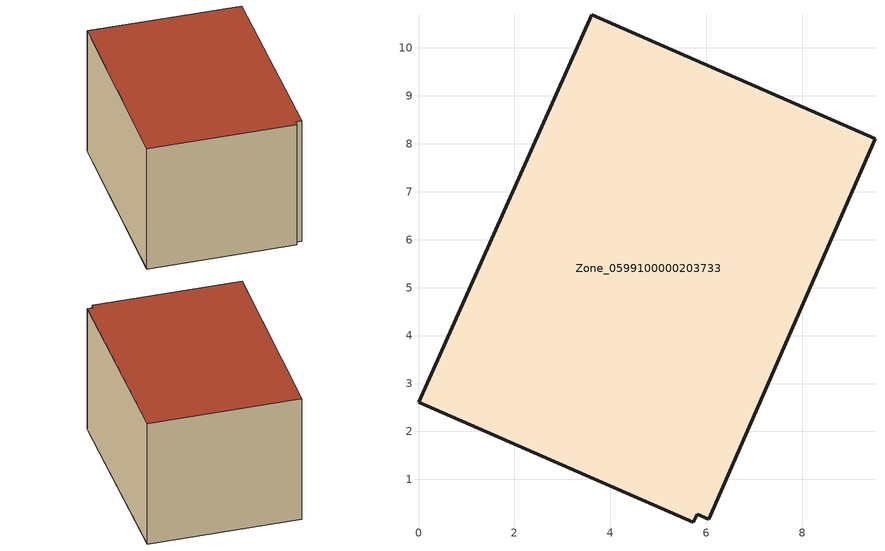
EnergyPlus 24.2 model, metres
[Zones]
Zone_0599100000203733
 floor ground (C_G): 3.61,10.69 9.52,8.1 6.06,0.17 5.81,0.28 5.73,0.11 0,2.61 z0
 wall outside (C_F): 3.61,10.69 0,2.61 5.73,0.11 5.81,0.28 6.06,0.17 9.52,8.1 3.61,10.69 z0:5.8
 roof outside (C_R): 9.52,8.1 3.61,10.69 0,2.61 5.73,0.11 5.81,0.28 6.06,0.17 z5.8
[BUILDING]
Pand.0599100000203733: North Axis=0; Terrain=City; Loads Convergence Tolerance Value=0.04; Temperature Convergence Tolerance Value=0.4; Solar Distribution=FullExterior; Maximum Number of Warmup Days=25; Minimum Number of Warmup Days=1
[Site:Location]
Rotterdam.The.Hague.AP_ZH_NLD Design_Conditions: Latitude=51.96; Longitude=4.45; Time Zone=1; Elevation=-4.5
[SITE:GROUNDTEMPERATURE:BUILDINGSURFACE]
18, 18, 18, 18, 18, 18, 18, 18, 18, 18, 18, 18
[MATERIAL] Thermal Absorptance=0.9; Solar Absorptance=0.7; Visible Absorptance=0.7
Name | Roughness | Thickness | Conductivity | Density | Specific Heat
G.TC.1946-1964 | MediumSmooth | 0.15 | 1 | 540 | 1210
F.TC.1946-1964 | Rough | 0.3 | 0.857143 | 1920 | 840
R.TC.1946-1964 | MediumRough | 0.2 | 0.235294 | 1500 | 1000
[CONSTRUCTION]
C_G: G.TC.1946-1964
C_F: F.TC.1946-1964
C_R: R.TC.1946-1964
[ZONE]
Zone_0599100000203733: Type=1; Multiplier=1; Ceiling Height=Autocalculate; Volume=Autocalculate; Floor Area=autocalculate; Part of Total Floor Area=Yes
[ZONEINFILTRATION:DESIGNFLOWRATE]
Infil_Zone_0599100000203733: Zone or ZoneList or Space or SpaceList=Zone_0599100000203733; Schedule=AlwaysOn; Design Flow Rate Calculation Method=Flow/Area; Flow Rate per Floor Area=0.003; Constant Term Coefficient=1; Temperature Term Coefficient=0; Velocity Term Coefficient=0; Velocity Squared Term Coefficient=0
[HVACTEMPLATE:ZONE:IDEALLOADSAIRSYSTEM]
Zone_0599100000203733: Maximum Heating Supply Air Temperature=50; Minimum Cooling Supply Air Temperature=13; Maximum Heating Supply Air Humidity Ratio=0.0156; Minimum Cooling Supply Air Humidity Ratio=0.0077; Heating Limit=NoLimit; Cooling Limit=NoLimit; Dehumidification Control Type=ConstantSensibleHeatRatio; Cooling Sensible Heat Ratio=0.7; Dehumidification Setpoint=60; Humidification Control Type=None; Humidification Setpoint=30; Outdoor Air Method=None; Outdoor Air Flow Rate per Person=0.00944; Outdoor Air Flow Rate per Zone Floor Area=0; Outdoor Air Flow Rate per Zone=0; Demand Controlled Ventilation Type=None; Outdoor Air Economizer Type=NoEconomizer; Heat Recovery Type=None; Sensible Heat Recovery Effectiveness=0.7; Latent Heat Recovery Effectiveness=0.65
[ZONECONTROL:THERMOSTAT]
ThermostatControl_Zone_0599100000203733: Zone or ZoneList=Zone_0599100000203733; Control Type Schedule=DualSetpointControlType; Control 1=Thermostat_Zone_0599100000203733; Temperature Difference Between Cutout And Setpoint=0
[THERMOSTATSETPOINT:DUALSETPOINT]
Thermostat_Zone_0599100000203733: Heating Setpoint Temperature Schedule=HeatingSetpoint_Zone_0599100000203733; Cooling Setpoint Temperature Schedule=CoolingSetpoint_Zone_0599100000203733
[SCHEDULE:COMPACT]
HeatingSetpoint_Zone_0599100000203733: Through: 12/31, For: AllDays, Until: 24:00, 21
CoolingSetpoint_Zone_0599100000203733: Through: 12/31, For: AllDays, Until: 24:00, 24
DualSetpointControlType: Through: 12/31, For: AllDays, Until: 24:00, 4
AlwaysOn: Through: 12/31, For: AllDays, Until: 24:00, 1
